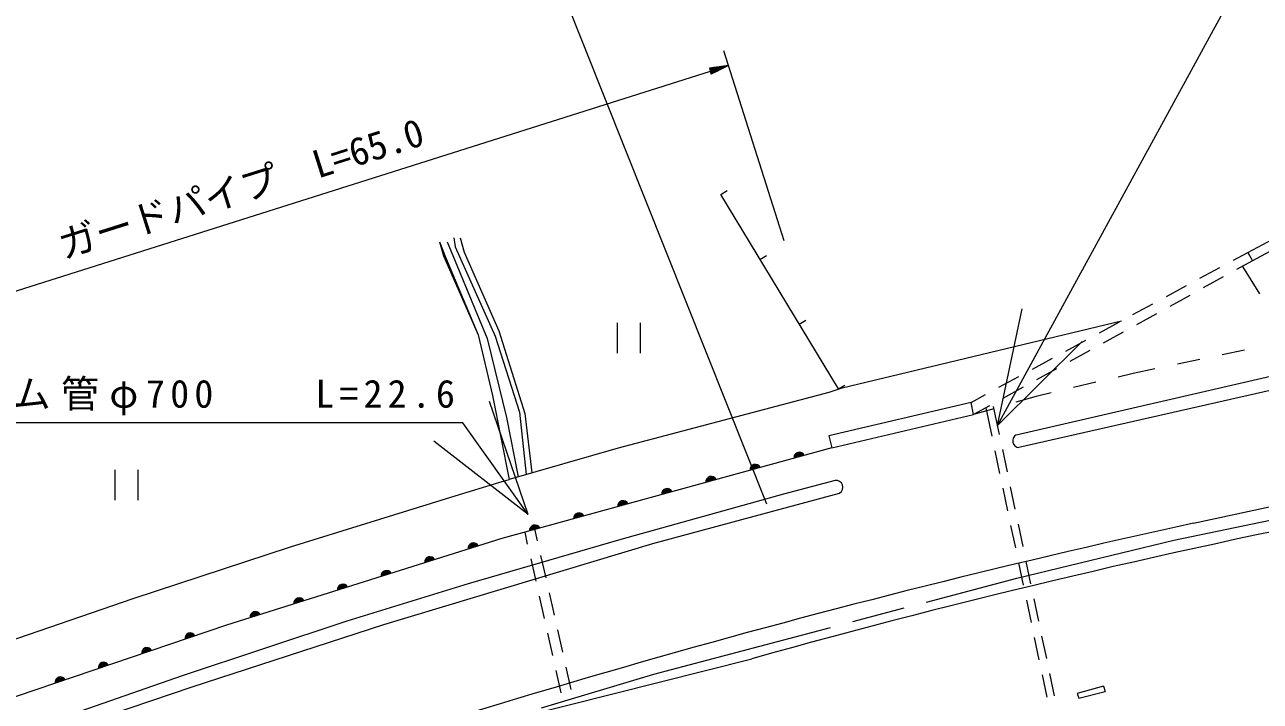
# Model space of a CAD drawing. Units: millimetres, scale not verified. Extents: x 40000 to 680000, y 20000 to 380000.
# Drawn here: x 81264 to 162338, y 274731 to 319088 of the extents above; entities that cross this region are included whole.
import ezdxf
from ezdxf.enums import TextEntityAlignment as Align

# ---------------------------------------------------------------- set-up
doc = ezdxf.new("R2010")
doc.units = ezdxf.units.MM
doc.header["$LTSCALE"] = 1000
doc.linetypes.add('CHAIN', pattern=[18.5, 12, -1.5, 3.5, -1.5])
for name, color, linetype, lineweight in [('M-BGD', 7, 'Continuous', 13), ('M-BMK', 2, 'CHAIN', 13), ('M-STR-HTXT', 7, 'Continuous', 13), ('M-STR-STRC', 7, 'Continuous', 13), ('M-STR-STRD', 7, 'Continuous', 13)]:
    doc.layers.add(name, color=color, linetype=linetype, lineweight=lineweight)
doc.styles.add('ＭＳ ゴシック', font='')
doc.styles.get('ＭＳ ゴシック').set_extended_font_data('MS Gothic')

msp = doc.modelspace()

# ---------------------------------------------------------------- linework, layer by layer
at = {"layer": 'M-BGD'}
for p, q in [((161514, 304164), (172893, 310193)), ((173260, 309795), (161835, 303612)), ((126932, 307953), (127360, 308212)), ((126932, 307953), (127360, 308212)), ((134656, 295206), (126932, 307953)), ((108484, 304857), (108738, 303925)), ((108484, 304857), (108867, 303846)), ((108992, 304857), (111617, 298507)), ((109416, 305111), (109500, 304518)), ((109839, 305111), (110093, 304179)), ((109500, 304518), (112125, 298676)), ((110093, 304179), (112379, 299015)), ((160572, 303653), (161514, 304164)), ((161514, 304164), (161835, 303612)), ((108738, 303925), (111024, 298761)), ((108867, 303846), (111024, 298761)), ((129507, 303704), (129934, 303963)), ((161835, 303612), (160784, 303033)), ((161161, 303241), (162283, 301442)), ((158374, 302462), (159692, 303176)), ((159908, 302551), (158594, 301827)), ((156176, 301270), (157495, 301985)), ((153978, 300079), (155297, 300794)), ((157718, 301345), (156404, 300621)), ((155528, 300139), (154214, 299415)), ((120140, 299553), (120140, 297553)), ((121640, 299553), (121640, 297553)), ((132081, 299455), (132509, 299714)), ((134900, 295289), (153223, 299670)), ((151780, 298888), (153099, 299602)), ((111024, 298761), (111956, 294781)), ((111024, 298761), (111956, 294781)), ((111617, 298507), (112887, 293342)), ((112125, 298676), (113734, 293681)), ((112379, 299015), (114072, 293596)), ((149582, 297696), (150901, 298411)), ((153338, 298933), (152024, 298209)), ((151148, 297727), (149835, 297003)), ((161298, 297760), (159830, 297452)), ((147384, 296505), (148703, 297220)), ((158363, 297143), (156895, 296834)), ((145186, 295314), (146505, 296029)), ((148959, 296521), (147645, 295797)), ((153993, 296223), (153005, 295989)), ((155427, 296525), (153993, 296223)), ((134054, 294999), (134900, 295289)), ((134656, 295206), (135084, 295465)), ((146769, 295315), (145455, 294591)), ((151545, 295643), (150086, 295298)), ((111956, 294781), (113056, 289278)), ((111956, 294781), (113056, 289278)), ((120217, 291347), (134054, 294999)), ((143365, 294327), (134019, 292132)), ((143365, 294327), (144307, 294837)), ((143528, 293529), (143365, 294327)), ((147638, 294718), (146303, 294332)), ((148626, 294952), (147638, 294718)), ((113734, 293681), (114170, 289604)), ((114072, 293596), (114532, 289709)), ((134226, 291350), (143528, 293529)), ((144579, 294109), (143528, 293529)), ((144862, 293915), (143528, 293529)), ((144331, 293972), (144721, 292120)), ((144819, 294066), (145209, 292214)), ((112887, 293342), (113635, 289450)), ((134019, 292132), (134226, 291350)), ((134226, 291350), (112579, 285398)), ((113065, 289286), (120217, 291347)), ((144927, 291141), (145236, 289673)), ((145415, 291236), (145724, 289768)), ((87186, 289913), (87186, 287913)), ((88686, 289913), (88686, 287913)), ((109500, 288199), (112376, 289078)), ((112376, 289078), (113056, 289278)), ((145442, 288695), (145751, 287227)), ((145930, 288789), (146239, 287321)), ((98704, 284856), (109500, 288199)), ((145957, 286248), (146266, 284781)), ((146445, 286343), (146754, 284875)), ((112579, 285398), (94512, 279718)), ((114070, 285808), (114244, 285039)), ((114724, 286026), (114898, 285257)), ((88380, 281470), (98704, 284856)), ((114465, 284063), (114796, 282600)), ((115119, 284281), (115450, 282818)), ((146473, 283802), (146782, 282334)), ((146960, 283897), (147270, 282429)), ((76606, 277430), (88380, 281470)), ((115017, 281625), (115348, 280162)), ((115671, 281843), (116002, 280380)), ((146988, 281356), (147297, 279888)), ((147476, 281450), (147785, 279982)), ((94512, 279718), (72666, 272324)), ((115569, 279187), (115900, 277724)), ((116223, 279405), (116554, 277942)), ((147503, 278909), (147812, 277442)), ((147991, 279004), (148300, 277536)), ((116121, 276748), (116452, 275286)), ((116775, 276966), (117106, 275503)), ((148018, 276463), (148327, 274995)), ((148506, 276558), (148815, 275090)), ((152056, 275720), (152152, 275370))]:
    msp.add_line(p, q, dxfattribs=at)
for centre, radius, start, end in [((132095, 290708), 354, 24.1723, 186.57748), ((129202, 289912), 354, 24.1723, 186.57748), ((132095, 290708), 283, 26.39634, 184.35344), ((132095, 290708), 212, 30.14267, 180.60711), ((132095, 290708), 142, 37.85439, 172.89538), ((132095, 290708), 100, 48.17206, 162.57772), ((132095, 290708), 100, 48.17206, 162.57772), ((126310, 289117), 354, 24.1723, 186.57748), ((129202, 289912), 283, 26.39634, 184.35344), ((129202, 289912), 212, 30.14267, 180.60711), ((129202, 289912), 142, 37.85439, 172.89538), ((129202, 289912), 100, 48.17206, 162.57772), ((129202, 289912), 100, 48.17206, 162.57772), ((123417, 288322), 354, 24.1723, 186.57748), ((126310, 289117), 283, 26.39634, 184.35344), ((126310, 289117), 212, 30.14267, 180.60711), ((126310, 289117), 142, 37.85439, 172.89538), ((126310, 289117), 100, 48.17206, 162.57772), ((126310, 289117), 100, 48.17206, 162.57772), ((120524, 287526), 354, 24.1723, 186.57748), ((123417, 288322), 283, 26.39634, 184.35344), ((123417, 288322), 212, 30.14267, 180.60711), ((123417, 288322), 142, 37.85439, 172.89538), ((123417, 288322), 100, 48.17206, 162.57772), ((123417, 288322), 100, 48.17206, 162.57772), ((117632, 286731), 354, 24.1723, 186.57748), ((117632, 286731), 283, 26.39634, 184.35344), ((120524, 287526), 283, 26.39634, 184.35344), ((120524, 287526), 212, 30.14267, 180.60711), ((120524, 287526), 142, 37.85439, 172.89538), ((120524, 287526), 100, 48.17206, 162.57772), ((120524, 287526), 100, 48.17206, 162.57772), ((114739, 285935), 354, 24.1723, 186.57748), ((114739, 285935), 283, 26.39634, 184.35344), ((117632, 286731), 212, 30.14267, 180.60711), ((117632, 286731), 142, 37.85439, 172.89538), ((117632, 286731), 100, 48.17206, 162.57772), ((117632, 286731), 100, 48.17206, 162.57772), ((114739, 285935), 212, 30.14267, 180.60711), ((114739, 285935), 142, 37.85439, 172.89538), ((114739, 285935), 100, 48.17206, 162.57772), ((114739, 285935), 100, 48.17206, 162.57772), ((110717, 284755), 354, 26.24734, 188.65252), ((110717, 284755), 283, 28.47138, 186.42848), ((110717, 284755), 212, 32.2177, 182.68215), ((110717, 284755), 142, 39.92943, 174.97042), ((110717, 284755), 100, 50.2471, 164.65276), ((110717, 284755), 100, 50.2471, 164.65276), ((107855, 283856), 354, 26.24734, 188.65252), ((107855, 283856), 283, 28.47138, 186.42848), ((107855, 283856), 212, 32.2177, 182.68215), ((107855, 283856), 142, 39.92943, 174.97042), ((107855, 283856), 100, 50.2471, 164.65276), ((107855, 283856), 100, 50.2471, 164.65276), ((104993, 282956), 354, 26.24734, 188.65252), ((104993, 282956), 283, 28.47138, 186.42848), ((104993, 282956), 212, 32.2177, 182.68215), ((104993, 282956), 142, 39.92943, 174.97042), ((104993, 282956), 100, 50.2471, 164.65276), ((104993, 282956), 100, 50.2471, 164.65276), ((102131, 282057), 354, 26.24734, 188.65252), ((102131, 282057), 283, 28.47138, 186.42848), ((102131, 282057), 212, 32.2177, 182.68215), ((102131, 282057), 142, 39.92943, 174.97042), ((102131, 282057), 100, 50.2471, 164.65276), ((102131, 282057), 100, 50.2471, 164.65276), ((99269, 281157), 354, 26.24734, 188.65252), ((99269, 281157), 283, 28.47138, 186.42848), ((99269, 281157), 212, 32.2177, 182.68215), ((96407, 280257), 354, 26.24734, 188.65252), ((96407, 280257), 283, 28.47138, 186.42848), ((99269, 281157), 142, 39.92943, 174.97042), ((99269, 281157), 100, 50.2471, 164.65276), ((99269, 281157), 100, 50.2471, 164.65276), ((96407, 280257), 212, 32.2177, 182.68215), ((96407, 280257), 142, 39.92943, 174.97042), ((96407, 280257), 100, 50.2471, 164.65276), ((96407, 280257), 100, 50.2471, 164.65276), ((92131, 278856), 354, 27.49737, 189.90255), ((92131, 278856), 283, 29.72141, 187.67851), ((92131, 278856), 212, 33.46774, 183.93219), ((92131, 278856), 142, 41.17947, 176.22046), ((92131, 278856), 100, 51.49713, 165.9028), ((92131, 278856), 100, 51.49713, 165.9028), ((89290, 277894), 354, 27.49737, 189.90255), ((89290, 277894), 283, 29.72141, 187.67851), ((89290, 277894), 212, 33.46774, 183.93219), ((86448, 276932), 354, 27.49737, 189.90255), ((89290, 277894), 142, 41.17947, 176.22046), ((89290, 277894), 100, 51.49713, 165.9028), ((89290, 277894), 100, 51.49713, 165.9028), ((86448, 276932), 283, 29.72141, 187.67851), ((86448, 276932), 212, 33.46774, 183.93219), ((86448, 276932), 142, 41.17947, 176.22046), ((86448, 276932), 100, 51.49713, 165.9028), ((86448, 276932), 100, 51.49713, 165.9028), ((83607, 275970), 354, 27.49737, 189.90255), ((83607, 275970), 283, 29.72141, 187.67851), ((83607, 275970), 212, 33.46774, 183.93219), ((83607, 275970), 142, 41.17947, 176.22046), ((83607, 275970), 100, 51.49713, 165.9028), ((83607, 275970), 100, 51.49713, 165.9028)]:
    msp.add_arc(centre, radius, start, end, dxfattribs=at)
at = {"layer": 'M-BMK'}
for p, q in [((156660, 285299), (171954, 288450)), ((146355, 282804), (156660, 285299)), ((122547, 276499), (146355, 282804)), ((115173, 274292), (122547, 276499))]:
    msp.add_line(p, q, dxfattribs=at)
at = {"layer": 'M-STR-HTXT'}
for p, q in [((145084, 292809), (161221, 322338)), ((131086, 304912), (127144, 317372)), ((127446, 316419), (126191, 316240)), ((126191, 316240), (126317, 315843)), ((126442, 316276), (126204, 316201)), ((126217, 316161), (126693, 316312)), ((126944, 316347), (126229, 316121)), ((126242, 316081), (127195, 316383)), ((127446, 316419), (126254, 316042)), ((126267, 316002), (127220, 316304)), ((127446, 316419), (126317, 315843)), ((65142, 296710), (126254, 316042)), ((126994, 316188), (126279, 315962)), ((126292, 315922), (126769, 316073)), ((126543, 315958), (126304, 315883)), ((145084, 292809), (146706, 300469)), ((145084, 292809), (150655, 298311)), ((114299, 286979), (111770, 294390)), ((110011, 292982), (70761, 292982)), ((114299, 286979), (110011, 292982)), ((114299, 286979), (108109, 291775))]:
    msp.add_line(p, q, dxfattribs=at)
at = {"layer": 'M-STR-STRC'}
msp.add_line((129957, 287663), (112607, 331133), dxfattribs=at)
at = {"layer": 'M-STR-STRD'}
for p, q in [((146321, 292195), (164773, 296457)), ((165000, 295556), (146498, 291362)), ((134439, 289206), (131044, 288317)), ((131044, 288317), (120387, 285332)), ((122483, 285066), (134734, 288376)), ((157966, 286400), (168031, 288583)), ((104820, 279767), (122483, 285066)), ((120387, 285332), (110353, 282424)), ((110353, 282424), (102405, 279977)), ((102405, 279977), (91598, 276389)), ((92247, 275680), (104820, 279767)), ((106706, 271921), (128965, 277521)), ((91598, 276389), (73468, 270116)), ((82776, 272485), (92247, 275680)), ((152056, 275720), (150312, 275243)), ((150312, 275243), (150423, 274934)), ((150423, 274934), (152152, 275370))]:
    msp.add_line(p, q, dxfattribs=at)
for centre, radius, start, end in [((273795, -242139), 539465, 96.32948, 105.57325), ((146536, 291805), 445, 118.89584, 265.10875), ((134501, 288761), 450, 301.202, 97.96212), ((282644, -286298), 586112, 102.28179, 109.82821)]:
    msp.add_arc(centre, radius, start, end, dxfattribs=at)

# ---------------------------------------------------------------- texts
at = {"layer": 'M-STR-HTXT', "style": 'ＭＳ ゴシック'}
msp.add_text('ガードパイプ  L=65.0', height=1833, rotation=17.554, dxfattribs=at).set_placement((95888, 306960), align=Align.BOTTOM_CENTER)
at = {"layer": 'M-STR-HTXT', "insert": (90386, 293482), "char_height": 1833, "attachment_point": 8, "style": 'ＭＳ ゴシック'}
msp.add_mtext('\\T1.27;ヒューム管φ700\u3000\u3000L=22.6', dxfattribs=at)

doc.saveas('drawing.dxf')
